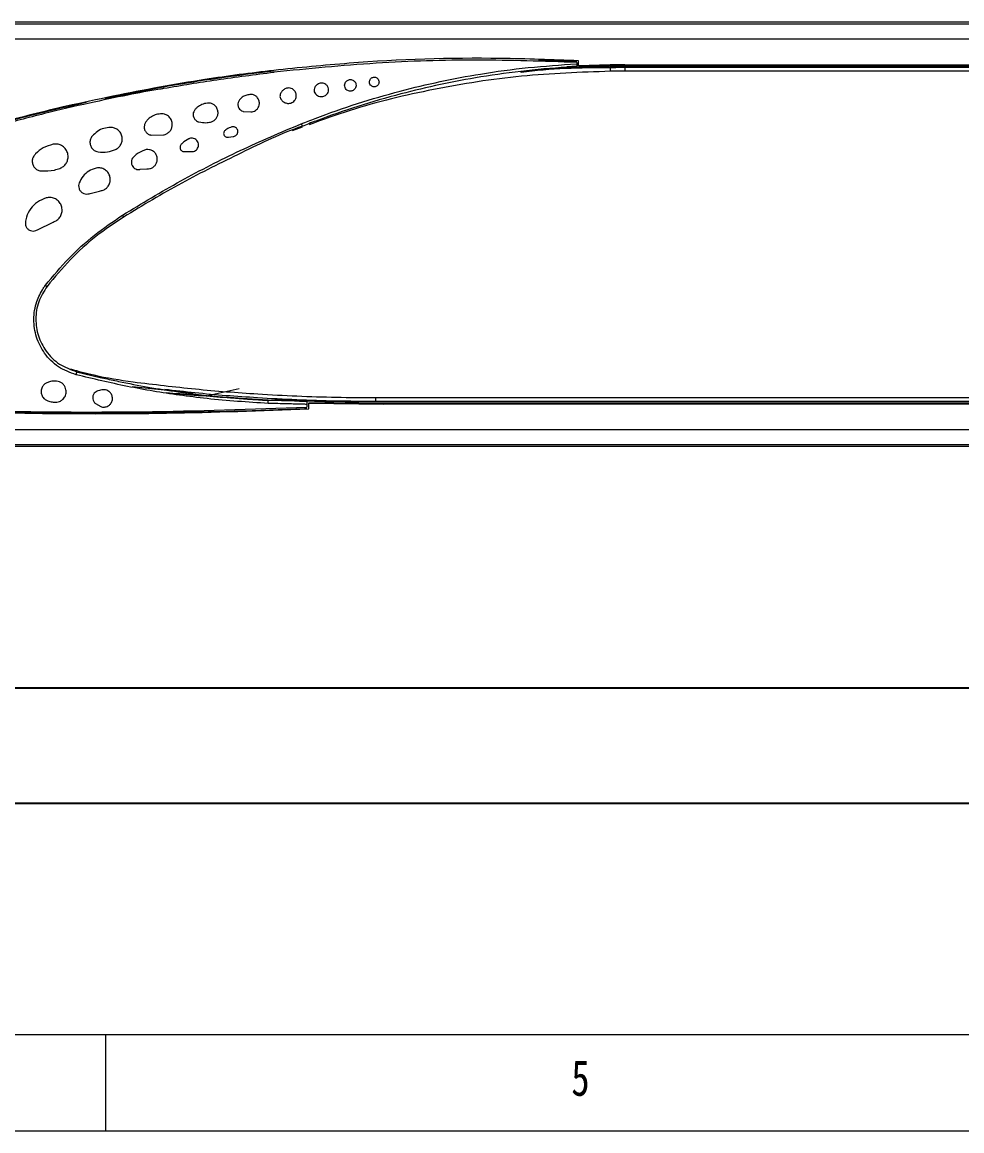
# Model space of a CAD drawing. Header units: millimetres. Extents: x 5 to 589, y 5 to 415.
# Drawn here: x 192.7 to 241.4, y 5 to 62.5 of the extents above; entities that cross this region are included whole.
import ezdxf

# ---------------------------------------------------------------- set-up
doc = ezdxf.new("R2010")
doc.units = ezdxf.units.MM
doc.styles.add('SLDTEXTSTYLE0', font='TXT', dxfattribs={"width": 0.75})
doc.dimstyles.new('SLDDIMSTYLE0', dxfattribs={"dimtxt": 3.5, "dimasz": 3.302, "dimexe": 0, "dimexo": 0.0625, "dimgap": 0.875, "dimtad": 1, "dimlfac": 2, "dimrnd": 1e-09, "dimzin": 12, "dimdsep": 46, "dimtxsty": 'SLDTEXTSTYLE0', "dimsah": 1, "dimcen": 0.09, "dimadec": 0, "dimazin": 3, "dimtfac": 1, "dimtofl": 0, "dimtmove": 0, "dimatfit": 3, "dimfxl": 1, "dimfrac": 2, "dimtolj": 1, "dimtzin": 12, "dimarcsym": 0})
doc.dimstyles.new('SLDDIMSTYLE1', dxfattribs={"dimtxt": 3.5, "dimasz": 3.302, "dimexe": 0, "dimexo": 0.0625, "dimgap": 0.875, "dimtad": 1, "dimlfac": 2, "dimrnd": 1e-09, "dimzin": 4, "dimdsep": 46, "dimtxsty": 'SLDTEXTSTYLE0', "dimsah": 1, "dimcen": 0.09, "dimadec": 0, "dimazin": 1, "dimtfac": 1, "dimtofl": 0, "dimtmove": 0, "dimatfit": 3, "dimfxl": 1, "dimfrac": 2, "dimtolj": 1, "dimtzin": 12, "dimarcsym": 0})

# ---------------------------------------------------------------- blocks, each defined once
blk = doc.blocks.new('_D')
for p, q in [((158.944, 39.809), (158.944, 26.959)), ((378.944, 39.809), (378.944, 26.959)), ((158.944, 27.959), (378.944, 27.959))]:
    blk.add_line(p, q)
for points in [[(158.944, 27.959), (162.246, 27.451), (162.246, 28.467)], [(378.944, 27.959), (375.642, 28.467), (375.642, 27.451)]]:
    blk.add_solid(points)
at = {"insert": (269.204, 32.47), "char_height": 3.5, "attachment_point": 1, "style": 'SLDTEXTSTYLE0'}
blk.add_mtext('440', dxfattribs=at)
blk = doc.blocks.new('_D_1')
for p, q in [((148.044, 40.961), (148.044, 20.959)), ((389.844, 40.961), (389.844, 20.959)), ((389.844, 21.959), (148.044, 21.959))]:
    blk.add_line(p, q)
for points in [[(148.044, 21.959), (151.346, 21.451), (151.346, 22.467)], [(389.844, 21.959), (386.542, 22.467), (386.542, 21.451)]]:
    blk.add_solid(points)
at = {"insert": (264.051, 26.47), "char_height": 3.5, "attachment_point": 1, "style": 'SLDTEXTSTYLE0'}
blk.add_mtext('483.60', dxfattribs=at)

msp = doc.modelspace()

# ---------------------------------------------------------------- linework, layer by layer
at = {"color": 7, "linetype": 'Continuous', "lineweight": 15}
for p, q in [((388.3443, 62.4586), (149.5443, 62.4586)), ((378.6943, 62.3578), (159.1943, 62.3578)), ((378.6943, 61.5842), (159.1943, 61.5842)), ((219.4676, 60.499), (221.4443, 60.439)), ((221.4443, 60.3697), (221.4443, 60.3031)), ((221.5443, 60.3637), (221.5443, 60.4555)), ((221.5443, 60.2021), (221.5443, 60.3637)), ((220.9385, 60.1684), (221.4443, 60.1904)), ((223.1853, 60.2497), (221.5443, 60.2021)), ((223.9444, 60.2163), (221.5443, 60.1667)), ((223.1838, 60.1557), (223.9443, 60.1586)), ((223.9445, 60.2517), (223.1853, 60.2497)), ((223.9443, 60.1191), (223.9443, 60.1586)), ((223.9443, 60.1586), (370.5943, 60.1586)), ((223.9443, 60.1191), (370.5943, 60.1191)), ((370.5943, 59.9164), (223.9443, 59.9164)), ((223.9445, 60.2517), (223.9444, 60.2163)), ((370.5739, 60.2163), (223.9444, 60.2163)), ((223.9445, 60.2517), (370.5739, 60.2517)), ((196.9754, 58.5112), (199.8124, 59.0741)), ((204.1697, 57.8306), (204.5393, 57.81)), ((199.3748, 56.607), (200.0155, 56.6165)), ((203.3867, 56.5011), (203.6257, 56.5358)), ((201.1384, 55.7532), (201.4136, 55.7531)), ((198.8132, 54.834), (199.1493, 54.8607)), ((196.206, 53.5874), (196.697, 53.7086)), ((193.4732, 51.7047), (194.2956, 52.0995)), ((195.5061, 44.3445), (196.7272, 44.0511)), ((201.558, 43.2231), (198.387, 43.5586)), ((203.9443, 43.4586), (202.2193, 43.0803)), ((196.4827, 42.6939), (196.7611, 42.5365)), ((205.4443, 42.8657), (206.8103, 42.83)), ((205.4444, 42.8657), (205.4443, 42.8657)), ((205.4446, 42.8657), (205.4444, 42.8657)), ((207.4443, 42.6499), (207.4443, 42.501)), ((207.5443, 42.7506), (211.4443, 42.701)), ((207.5443, 42.5055), (207.5443, 42.7152)), ((207.5443, 42.7152), (211.4444, 42.6656)), ((211.0108, 43.0009), (366.6443, 43.0009)), ((211.0108, 42.7586), (211.0108, 42.7982)), ((366.6443, 42.7982), (211.0108, 42.7982)), ((366.6443, 42.7586), (211.0108, 42.7586)), ((211.4444, 42.6656), (211.4443, 42.701)), ((211.4443, 42.701), (366.6804, 42.701)), ((366.6804, 42.6656), (211.4444, 42.6656)), ((207.5443, 42.414), (207.5443, 42.5054)), ((378.6943, 41.3331), (159.1943, 41.3331)), ((388.3443, 40.4586), (149.5443, 40.4586)), ((378.6943, 40.5595), (159.1943, 40.5595))]:
    msp.add_line(p, q, dxfattribs=at)
at = {"color": 8, "linetype": 'Continuous', "lineweight": 15}
msp.add_line((207.2094, 57.0186), (206.68, 56.8339), dxfattribs=at)
at = {"color": 7, "linetype": 'Continuous', "lineweight": 0}
for p, q in [((10, 10), (584, 10)), ((197, 10), (197, 5)), ((5, 5), (589, 5))]:
    msp.add_line(p, q, dxfattribs=at)
at = {"color": 7, "linetype": 'Continuous', "lineweight": 15, "flags": 128}
msp.add_lwpolyline([(223.1853, 60.1162), (223.1847, 60.1312), (223.1838, 60.1557)], dxfattribs=at)
at = {"color": 7, "linetype": 'Continuous', "lineweight": 15}
for centre, radius, start, end in [((197.5036, 52.1825), 0.4723, 21.887959, 35.580293), ((194.2253, 49.2141), 0.5142, 229.698266, 240.805283), ((195.3011, 44.2913), 0.2118, 329.830841, 14.569219)]:
    msp.add_arc(centre, radius, start, end, dxfattribs=at)
for points, knots in [([(221.5443, 60.4555), (220.1921, 60.5074), (216.2249, 60.6596), (210.9395, 60.4898), (207.0357, 60.0929), (205.735, 59.9607)], [0, 0, 0, 0, 0.2563951, 0.7522413, 1, 1, 1, 1]), ([(221.4443, 60.3689), (219.7242, 60.4284), (216.2579, 60.5485), (211.0139, 60.385), (207.5106, 60.04), (205.746, 59.8663)], [0, 0, 0, 0, 0.3283468, 0.6616823, 1, 1, 1, 1]), ([(205.735, 59.9607), (205.1377, 59.8888), (203.9429, 59.745), (201.9661, 59.4621), (200.5911, 59.227), (199.809, 59.0932)], [0, 0, 0, 0, 0.301302, 0.60261, 1, 1, 1, 1]), ([(199.8124, 59.0741), (200.4052, 59.1765), (201.5908, 59.3811), (203.5653, 59.6765), (204.9499, 59.8454), (205.7373, 59.9414)], [0, 0, 0, 0, 0.3013601, 0.60272358, 1, 1, 1, 1]), ([(199.8267, 58.9942), (199.8336, 58.9955), (199.9021, 59.0076), (200.8839, 59.1821), (202.8454, 59.5058), (204.7561, 59.7433), (205.746, 59.8663)], [0, 0, 0, 0, 0.0035346, 0.0348669, 0.500004, 1, 1, 1, 1]), ([(207.1584, 57.1945), (207.3993, 57.2887), (209.0811, 57.9466), (212.1475, 58.9205), (215.8588, 59.7167), (218.9306, 60.1273), (220.6064, 60.2445), (221.4443, 60.3031)], [0, 0, 0, 0, 0.05305565, 0.37042858, 0.66053097, 0.83024491, 1, 1, 1, 1]), ([(221.4443, 60.1507), (221.3791, 60.1473), (220.5089, 60.1017), (218.839, 59.9631), (215.8421, 59.5545), (212.171, 58.771), (209.1122, 57.8045), (207.4345, 57.152), (207.1943, 57.0586)], [0, 0, 0, 0, 0.0132324, 0.1764266, 0.3396449, 0.6297993, 0.9470108, 1, 1, 1, 1]), ([(218.5219, 59.8772), (218.8023, 59.9136), (220.347, 60.1138), (221.907, 60.1369), (223.1838, 60.1557)], [0, 0, 0, 0, 0.1815502, 1, 1, 1, 1]), ([(221.4443, 60.3031), (221.4443, 60.2929), (221.4443, 60.2725), (221.4443, 60.2378), (221.4443, 60.2052), (221.4443, 60.1775), (221.4443, 60.1583), (221.4443, 60.1513), (221.4443, 60.1508), (221.4443, 60.1507)], [0, 0, 0, 0, 0.1595497, 0.31911883, 0.47832991, 0.6370884, 0.79561189, 0.95423504, 1, 1, 1, 1]), ([(223.1853, 60.1162), (223.249, 60.1166), (223.3764, 60.1175), (223.6294, 60.1188), (223.8187, 60.119), (223.9443, 60.1191)], [0, 0, 0, 0, 0.2517679, 0.5035328, 1, 1, 1, 1]), ([(223.1853, 60.1162), (223.1854, 60.1121), (223.1855, 60.104), (223.186, 60.0583), (223.1866, 59.9938), (223.187, 59.9402), (223.1872, 59.9134)], [0, 0, 0, 0, 0.2500039, 0.5000045, 0.7500017, 1, 1, 1, 1]), ([(223.9443, 59.9164), (223.819, 59.9162), (223.6302, 59.916), (223.3778, 59.9148), (223.2508, 59.9139), (223.1872, 59.9134)], [0, 0, 0, 0, 0.49647055, 0.74823379, 1, 1, 1, 1]), ([(223.9443, 60.1191), (223.9443, 60.1151), (223.9443, 60.107), (223.9443, 60.0613), (223.9443, 59.9968), (223.9443, 59.9432), (223.9443, 59.9164)], [0, 0, 0, 0, 0.2500003, 0.5000052, 0.7500003, 1, 1, 1, 1]), ([(208.2554, 59.3006), (208.2188, 59.3009), (208.1457, 59.3014), (208.042, 59.2651), (207.9425, 59.1989), (207.8767, 59.1174), (207.8514, 59.0556), (207.8433, 59.0357)], [0, 0, 0, 0, 0.1890464, 0.377747, 0.5745497, 0.8632802, 1, 1, 1, 1]), ([(208.2247, 58.6019), (208.2592, 58.6049), (208.3283, 58.611), (208.4212, 58.6569), (208.499, 58.7261), (208.5566, 58.8221), (208.5825, 58.943), (208.5617, 59.0774), (208.4912, 59.1917), (208.393, 59.2646), (208.3129, 59.2936), (208.2675, 59.2991), (208.2554, 59.3006)], [0, 0, 0, 0, 0.0861828, 0.1721544, 0.2633663, 0.3688426, 0.4925142, 0.6339115, 0.7828366, 0.8850659, 0.9692231, 1, 1, 1, 1]), ([(210.0066, 59.1844), (210.0017, 59.2253), (209.9921, 59.3075), (209.922, 59.403), (209.835, 59.4603), (209.7499, 59.4853), (209.6655, 59.4853), (209.587, 59.4632), (209.5109, 59.4181), (209.4474, 59.3467), (209.4065, 59.2473), (209.4026, 59.1315), (209.4454, 59.0217), (209.5207, 58.9425), (209.6055, 58.8968), (209.6964, 58.8799), (209.7849, 58.8907), (209.8636, 58.9241), (209.9317, 58.9794), (209.9845, 59.0581), (210.0049, 59.1306), (210.0062, 59.1744), (210.0066, 59.1844)], [0, 0, 0, 0, 0.0719308, 0.1445809, 0.191505, 0.2313567, 0.2713394, 0.3084394, 0.3478655, 0.4051266, 0.4633106, 0.5335116, 0.607714, 0.6598181, 0.7040896, 0.7485383, 0.7887267, 0.8286662, 0.8723608, 0.9229099, 0.9825255, 1, 1, 1, 1]), ([(211.1943, 59.3586), (211.1904, 59.3926), (211.1824, 59.461), (211.1239, 59.5408), (211.0482, 59.5907), (210.9721, 59.6111), (210.898, 59.6074), (210.8335, 59.5859), (210.7711, 59.5447), (210.7203, 59.4806), (210.6909, 59.3932), (210.6951, 59.2945), (210.7387, 59.2057), (210.8088, 59.1431), (210.8853, 59.111), (210.9643, 59.1059), (211.0348, 59.1222), (211.0971, 59.1564), (211.1497, 59.2095), (211.1871, 59.2793), (211.1919, 59.3319), (211.1943, 59.3586)], [0, 0, 0, 0, 0.0718394, 0.1445279, 0.1909036, 0.2375903, 0.2773612, 0.3145677, 0.3552476, 0.4150118, 0.4756916, 0.5476631, 0.6215237, 0.6708697, 0.7205145, 0.7631986, 0.8024363, 0.8432758, 0.8893974, 0.9436665, 1, 1, 1, 1]), ([(199.809, 59.0932), (198.1929, 58.7794), (195.3793, 58.233), (191.4156, 57.229), (189.0789, 56.5218), (187.9097, 56.168)], [0, 0, 0, 0, 0.4027114, 0.7011342, 1, 1, 1, 1]), ([(199.8267, 58.9942), (199.2744, 58.8921), (198.0532, 58.6662), (196.0556, 58.246), (193.7733, 57.7136), (191.506, 57.1195), (189.5433, 56.5568), (188.419, 56.2065), (187.9443, 56.0586)], [0, 0, 0, 0, 0.13754279, 0.30419081, 0.49993626, 0.7115547, 0.87824003, 1, 1, 1, 1]), ([(204.5393, 58.71), (204.4688, 58.7045), (204.328, 58.6935), (204.1364, 58.6048), (204.0196, 58.5103), (203.9665, 58.4481), (203.9559, 58.4357)], [0, 0, 0, 0, 0.3012854, 0.6018164, 0.9201073, 1, 1, 1, 1]), ([(204.5393, 57.81), (204.5841, 57.8139), (204.6736, 57.8218), (204.7945, 57.8822), (204.8946, 57.9727), (204.967, 58.0962), (204.9989, 58.2487), (204.9734, 58.417), (204.8864, 58.5629), (204.7616, 58.6592), (204.6432, 58.7039), (204.5686, 58.7083), (204.5393, 58.71)], [0, 0, 0, 0, 0.0856772, 0.1712065, 0.2606244, 0.3616233, 0.4780205, 0.6102782, 0.7513365, 0.8564795, 0.943428, 1, 1, 1, 1]), ([(206.0598, 58.6626), (206.0563, 58.6277), (206.0497, 58.5632), (206.0806, 58.5034), (206.0948, 58.4759)], [0, 0, 0, 0, 0.5406358, 1, 1, 1, 1]), ([(206.3083, 58.9991), (206.2609, 58.966), (206.1664, 58.9), (206.0913, 58.7774), (206.0688, 58.6955), (206.0598, 58.6626)], [0, 0, 0, 0, 0.3758606, 0.7493339, 1, 1, 1, 1]), ([(206.4483, 58.2522), (206.4871, 58.2503), (206.5646, 58.2466), (206.6763, 58.2834), (206.7735, 58.348), (206.8516, 58.4425), (206.9008, 58.5664), (206.9059, 58.7131), (206.8552, 58.8549), (206.7602, 58.9631), (206.6439, 59.0297), (206.5204, 59.0544), (206.4016, 59.0422), (206.3386, 59.0131), (206.3083, 58.9991)], [0, 0, 0, 0, 0.06981, 0.1395551, 0.2111742, 0.2912813, 0.3840489, 0.4915687, 0.6108275, 0.7101499, 0.7895134, 0.8694029, 0.9371172, 1, 1, 1, 1]), ([(207.8433, 59.0357), (207.8342, 58.9954), (207.8159, 58.9142), (207.8509, 58.7993), (207.9038, 58.7294), (207.9375, 58.7023), (207.9429, 58.6979)], [0, 0, 0, 0, 0.3397288, 0.6843321, 0.9489461, 1, 1, 1, 1]), ([(207.9429, 58.6979), (207.9805, 58.6735), (208.0558, 58.6247), (208.1601, 58.6031), (208.2162, 58.6021), (208.2247, 58.6019)], [0, 0, 0, 0, 0.4580638, 0.9178591, 1, 1, 1, 1]), ([(187.9155, 56.1496), (189.492, 56.6248), (192.1843, 57.4363), (194.925, 58.0634), (196.0609, 58.3234)], [0, 0, 0, 0, 0.5855357, 1, 1, 1, 1]), ([(202.2887, 58.2663), (202.1924, 58.247), (202.0002, 58.2085), (201.7923, 58.0792), (201.6941, 57.9809), (201.6586, 57.9454)], [0, 0, 0, 0, 0.3905003, 0.7795782, 1, 1, 1, 1]), ([(202.4599, 57.283), (202.5097, 57.3), (202.6092, 57.3339), (202.7268, 57.4372), (202.8118, 57.5705), (202.8526, 57.7353), (202.8334, 57.9185), (202.7472, 58.0835), (202.6143, 58.2), (202.4698, 58.2603), (202.3583, 58.2724), (202.3005, 58.2673), (202.2887, 58.2663)], [0, 0, 0, 0, 0.0954526, 0.1906271, 0.2929549, 0.4094559, 0.5413263, 0.6838115, 0.7993684, 0.8947156, 0.9786358, 1, 1, 1, 1]), ([(203.9559, 58.4357), (203.9266, 58.3885), (203.8718, 58.3002), (203.8653, 58.1477), (203.9089, 58.0129), (204.0011, 57.9034), (204.0955, 57.8488), (204.1558, 57.834), (204.1697, 57.8306)], [0, 0, 0, 0, 0.2183302, 0.408541, 0.6188973, 0.7842095, 0.9504752, 1, 1, 1, 1]), ([(206.0948, 58.4759), (206.1286, 58.4329), (206.1966, 58.3467), (206.3308, 58.2744), (206.4199, 58.2576), (206.4483, 58.2522)], [0, 0, 0, 0, 0.40390986, 0.8102133, 1, 1, 1, 1]), ([(199.9249, 57.708), (199.8293, 57.701), (199.6382, 57.687), (199.3764, 57.5647), (199.1943, 57.415), (199.1124, 57.3033), (199.0833, 57.2635)], [0, 0, 0, 0, 0.2770981, 0.5538077, 0.841332, 1, 1, 1, 1]), ([(200.0155, 56.6165), (200.0708, 56.6316), (200.1813, 56.6619), (200.3173, 56.767), (200.4186, 56.906), (200.4744, 57.0795), (200.4694, 57.2753), (200.3898, 57.4697), (200.246, 57.6146), (200.0797, 57.6943), (199.9725, 57.7038), (199.9249, 57.708)], [0, 0, 0, 0, 0.096795, 0.1933945, 0.2950486, 0.408563, 0.536093, 0.6755101, 0.8167855, 0.9186711, 1, 1, 1, 1]), ([(201.6586, 57.9454), (201.6292, 57.9047), (201.5705, 57.8234), (201.5459, 57.6753), (201.5729, 57.523), (201.6578, 57.3947), (201.7616, 57.3189), (201.829, 57.297), (201.8536, 57.2891)], [0, 0, 0, 0, 0.1816877, 0.362655, 0.5642455, 0.7657614, 0.9145993, 1, 1, 1, 1]), ([(197.2742, 57.0059), (197.153, 56.9947), (196.9107, 56.9723), (196.5675, 56.8083), (196.4006, 56.637), (196.3133, 56.5474)], [0, 0, 0, 0, 0.3232797, 0.6461882, 1, 1, 1, 1]), ([(197.5196, 55.8584), (197.5765, 55.8908), (197.69, 55.9554), (197.8076, 56.1113), (197.8754, 56.2957), (197.8789, 56.5042), (197.8061, 56.7139), (197.6626, 56.8791), (197.4762, 56.9857), (197.3408, 56.9992), (197.2742, 57.0059)], [0, 0, 0, 0, 0.1119832, 0.2236857, 0.342744, 0.4745744, 0.6186117, 0.7679298, 0.8856755, 1, 1, 1, 1]), ([(197.8877, 52.4574), (198.8924, 53.0618), (200.8902, 54.2638), (203.9911, 55.845), (206.1009, 56.7439), (207.1584, 57.1945)], [0, 0, 0, 0, 0.33534759, 0.66686351, 1, 1, 1, 1]), ([(207.1944, 57.0586), (207.1944, 57.0586), (206.1462, 56.7093), (204.0379, 55.6785), (200.9442, 54.1655), (198.9449, 52.9623), (197.9419, 52.3586)], [0, 0, 0, 0, 0.0000012, 0.3315603, 0.6646646, 1, 1, 1, 1]), ([(199.0833, 57.2635), (199.0585, 57.2155), (199.0091, 57.1196), (199.0079, 56.9569), (199.0633, 56.8015), (199.1774, 56.6775), (199.2941, 56.6214), (199.3609, 56.6095), (199.3748, 56.607)], [0, 0, 0, 0, 0.191484, 0.3824644, 0.5863542, 0.7825125, 0.9547657, 1, 1, 1, 1]), ([(201.8536, 57.2891), (201.9744, 57.267), (202.1763, 57.2301), (202.3786, 57.2679), (202.4599, 57.283)], [0, 0, 0, 0, 0.5985349, 1, 1, 1, 1]), ([(203.5575, 57.0278), (203.4659, 56.9958), (203.3381, 56.9511), (203.2354, 56.8706), (203.2062, 56.8478)], [0, 0, 0, 0, 0.7161225, 1, 1, 1, 1]), ([(203.6257, 56.5358), (203.6519, 56.5388), (203.7042, 56.5448), (203.7737, 56.5838), (203.8289, 56.6408), (203.8648, 56.7154), (203.8747, 56.8022), (203.8529, 56.8914), (203.7988, 56.9689), (203.7214, 57.0198), (203.6361, 57.0408), (203.5826, 57.0319), (203.5575, 57.0278)], [0, 0, 0, 0, 0.0888145, 0.177514, 0.2692768, 0.3686611, 0.4768971, 0.5920958, 0.708215, 0.8170903, 0.9140492, 1, 1, 1, 1]), ([(207.1584, 57.1945), (207.1607, 57.1898), (207.1646, 57.1817), (207.1729, 57.1628), (207.1827, 57.1376), (207.1922, 57.1073), (207.1977, 57.0821), (207.1989, 57.0641), (207.1959, 57.0604), (207.1944, 57.0586)], [0, 0, 0, 0, 0.0835634, 0.1467775, 0.3174217, 0.4880612, 0.6587166, 0.8293604, 1, 1, 1, 1]), ([(196.3133, 56.5474), (196.2799, 56.4961), (196.2133, 56.3938), (196.1904, 56.2118), (196.2291, 56.029), (196.338, 55.8693), (196.4818, 55.7692), (196.5854, 55.7456), (196.6254, 55.7364)], [0, 0, 0, 0, 0.1729028, 0.3452757, 0.5316462, 0.7186593, 0.8914355, 1, 1, 1, 1]), ([(201.3338, 56.4162), (201.2126, 56.3484), (201.0654, 56.2661), (200.9523, 56.1483), (200.9323, 56.1275)], [0, 0, 0, 0, 0.8229717, 1, 1, 1, 1]), ([(201.4136, 55.7531), (201.4503, 55.7497), (201.5238, 55.7428), (201.6314, 55.7766), (201.7233, 55.8394), (201.7922, 55.9297), (201.8302, 56.0409), (201.8291, 56.1638), (201.7837, 56.2832), (201.6972, 56.38), (201.584, 56.4383), (201.4648, 56.453), (201.3814, 56.4364), (201.3412, 56.4193), (201.3338, 56.4162)], [0, 0, 0, 0, 0.0810144, 0.1620178, 0.2435612, 0.3288175, 0.4198875, 0.5173116, 0.6191905, 0.7207314, 0.816, 0.9022181, 0.9820514, 1, 1, 1, 1]), ([(203.2062, 56.8478), (203.1898, 56.8309), (203.157, 56.7971), (203.1337, 56.7303), (203.1328, 56.6586), (203.1589, 56.5884), (203.2092, 56.5322), (203.2738, 56.4995), (203.3358, 56.4909), (203.372, 56.4982), (203.3867, 56.5011)], [0, 0, 0, 0, 0.1292842, 0.2581959, 0.3968094, 0.5405914, 0.6796749, 0.8067683, 0.9217272, 1, 1, 1, 1]), ([(194.2856, 56.1277), (194.1119, 56.075), (193.7718, 55.9719), (193.4784, 55.7363), (193.351, 55.5976), (193.3352, 55.5805)], [0, 0, 0, 0, 0.4775681, 0.9352404, 1, 1, 1, 1]), ([(194.6438, 54.8819), (194.7069, 54.9125), (194.8332, 54.9736), (194.9717, 55.133), (195.0576, 55.3253), (195.0777, 55.5447), (195.0204, 55.7695), (194.8809, 55.9686), (194.6757, 56.1033), (194.4622, 56.1518), (194.3344, 56.1343), (194.2856, 56.1277)], [0, 0, 0, 0, 0.1021597, 0.2041532, 0.3105306, 0.4258784, 0.5510086, 0.6827473, 0.8121795, 0.9283029, 1, 1, 1, 1]), ([(196.6254, 55.7364), (196.7894, 55.7246), (197.0966, 55.7024), (197.3852, 55.8088), (197.5196, 55.8584)], [0, 0, 0, 0, 0.5340656, 1, 1, 1, 1]), ([(199.0259, 55.8294), (198.8755, 55.7607), (198.6623, 55.6632), (198.4991, 55.5045), (198.4509, 55.4577)], [0, 0, 0, 0, 0.7050389, 1, 1, 1, 1]), ([(199.1493, 54.8607), (199.203, 54.8608), (199.3103, 54.8611), (199.4608, 54.926), (199.5837, 55.0313), (199.6682, 55.1727), (199.7037, 55.3383), (199.6811, 55.5124), (199.5975, 55.6727), (199.4611, 55.7945), (199.2947, 55.8582), (199.1427, 55.8635), (199.0579, 55.8388), (199.0259, 55.8294)], [0, 0, 0, 0, 0.0869449, 0.1738697, 0.2615483, 0.3525701, 0.4485311, 0.5497396, 0.654377, 0.7581164, 0.8558247, 0.9454885, 1, 1, 1, 1]), ([(200.9323, 56.1275), (200.9163, 56.1062), (200.8843, 56.0635), (200.8681, 55.9847), (200.878, 55.9045), (200.9173, 55.8308), (200.9798, 55.7771), (201.0573, 55.7468), (201.1111, 55.7511), (201.1384, 55.7532)], [0, 0, 0, 0, 0.141881, 0.2834664, 0.4324711, 0.583468, 0.7282026, 0.8620859, 1, 1, 1, 1]), ([(193.3352, 55.5805), (193.3005, 55.5325), (193.2314, 55.4366), (193.1985, 55.2619), (193.2232, 55.0834), (193.3149, 54.9191), (193.4599, 54.8001), (193.588, 54.7569), (193.656, 54.7499), (193.6647, 54.749)], [0, 0, 0, 0, 0.1577377, 0.3150217, 0.4840955, 0.657834, 0.8246869, 0.977797, 1, 1, 1, 1]), ([(198.4509, 55.4577), (198.4239, 55.4231), (198.3699, 55.3541), (198.3399, 55.225), (198.3525, 55.0926), (198.4126, 54.9699), (198.5121, 54.8765), (198.6343, 54.8254), (198.739, 54.8185), (198.7964, 54.8305), (198.8132, 54.834)], [0, 0, 0, 0, 0.1351482, 0.2700437, 0.411103, 0.5544002, 0.6935373, 0.8247801, 0.9485637, 1, 1, 1, 1]), ([(193.6647, 54.749), (193.8993, 54.7473), (194.2339, 54.7448), (194.5495, 54.8504), (194.6438, 54.8819)], [0, 0, 0, 0, 0.7012823, 1, 1, 1, 1]), ([(196.5146, 54.8907), (196.3862, 54.8467), (196.1296, 54.7586), (195.8197, 54.4858), (195.7005, 54.2508), (195.6406, 54.1326)], [0, 0, 0, 0, 0.3324069, 0.6643551, 1, 1, 1, 1]), ([(196.697, 53.7086), (196.7617, 53.7196), (196.8913, 53.7415), (197.0588, 53.8512), (197.184, 54.0044), (197.2538, 54.193), (197.2583, 54.3983), (197.1922, 54.5982), (197.0588, 54.7667), (196.8755, 54.8771), (196.6834, 54.9177), (196.5647, 54.8987), (196.5146, 54.8907)], [0, 0, 0, 0, 0.0966232, 0.193213, 0.2907876, 0.3913171, 0.4958434, 0.6042427, 0.7144811, 0.82265, 0.925049, 1, 1, 1, 1]), ([(195.6406, 54.1326), (195.6272, 54.0844), (195.6002, 53.988), (195.6258, 53.8376), (195.6979, 53.7048), (195.8124, 53.6052), (195.9509, 53.5525), (196.0888, 53.5469), (196.1699, 53.5749), (196.206, 53.5874)], [0, 0, 0, 0, 0.1516052, 0.3031448, 0.4557186, 0.6052646, 0.74932, 0.8881238, 1, 1, 1, 1]), ([(193.9286, 53.3465), (193.774, 53.2859), (193.4648, 53.1648), (193.1102, 52.8058), (192.9109, 52.4275), (192.8661, 52.1735), (192.8501, 52.0823)], [0, 0, 0, 0, 0.2786137, 0.5570145, 0.8410544, 1, 1, 1, 1]), ([(194.2956, 52.0995), (194.3626, 52.1271), (194.4965, 52.1825), (194.6486, 52.3425), (194.7432, 52.539), (194.768, 52.7583), (194.7185, 52.9762), (194.5973, 53.1675), (194.417, 53.3075), (194.2016, 53.377), (194.0326, 53.3734), (193.9455, 53.3509), (193.9286, 53.3465)], [0, 0, 0, 0, 0.105147, 0.2102832, 0.3159036, 0.4236636, 0.5337497, 0.6457889, 0.7581041, 0.8682009, 0.9744999, 1, 1, 1, 1]), ([(193.8928, 48.8219), (194.2898, 49.3001), (195.0632, 50.2316), (196.4108, 51.4531), (197.3929, 52.1209), (197.8877, 52.4574)], [0, 0, 0, 0, 0.3435093, 0.6691725, 1, 1, 1, 1]), ([(197.9419, 52.3586), (197.4576, 52.0333), (196.4812, 51.3773), (195.1403, 50.1714), (194.3682, 49.24), (193.9745, 48.7652)], [0, 0, 0, 0, 0.3253845, 0.6560893, 1, 1, 1, 1]), ([(192.8501, 52.0823), (192.8492, 52.0365), (192.8474, 51.9449), (192.9034, 51.8162), (192.9959, 51.7134), (193.1181, 51.6479), (193.2536, 51.6275), (193.3775, 51.6489), (193.4447, 51.6881), (193.4732, 51.7047)], [0, 0, 0, 0, 0.1507082, 0.3014395, 0.4514842, 0.5999895, 0.746981, 0.892796, 1, 1, 1, 1]), ([(195.4842, 44.1848), (195.1645, 44.3042), (194.5083, 44.5493), (193.8304, 45.2493), (193.3905, 46.1036), (193.2451, 47.0438), (193.38, 47.9333), (193.6514, 48.4446), (193.7797, 48.6611), (193.7797, 48.6612)], [0, 0, 0, 0, 0.1804161, 0.370319, 0.5429329, 0.7074221, 0.8705452, 0.999995, 1, 1, 1, 1]), ([(193.9745, 48.7652), (193.8114, 48.5049), (193.4849, 47.9838), (193.3491, 47.0665), (193.4873, 46.1712), (193.912, 45.3575), (194.5655, 44.6931), (195.1976, 44.4589), (195.5061, 44.3445)], [0, 0, 0, 0, 0.1569782, 0.3142548, 0.4728162, 0.6396185, 0.8241168, 1, 1, 1, 1]), ([(193.7797, 48.6612), (193.7797, 48.6612), (193.8131, 48.7176), (193.853, 48.7698), (193.8928, 48.8219)], [0, 0, 0, 0, 0.0001485, 1, 1, 1, 1]), ([(193.9619, 43.7716), (193.9143, 43.744), (193.808, 43.6824), (193.7009, 43.5266), (193.653, 43.335), (193.6876, 43.1362), (193.7832, 42.969), (193.9036, 42.8945), (193.9544, 42.8631)], [0, 0, 0, 0, 0.1198658, 0.2678306, 0.4622084, 0.6610937, 0.8572549, 1, 1, 1, 1]), ([(194.4171, 43.8586), (194.3282, 43.8564), (194.1679, 43.8523), (194.0254, 43.7965), (193.9619, 43.7716)], [0, 0, 0, 0, 0.5543867, 1, 1, 1, 1]), ([(194.4171, 42.7586), (194.4631, 42.7621), (194.555, 42.7691), (194.6946, 42.8261), (194.8393, 42.9362), (194.9485, 43.1157), (194.9842, 43.3539), (194.9156, 43.5792), (194.7733, 43.7399), (194.6278, 43.8244), (194.5047, 43.8558), (194.4361, 43.858), (194.4171, 43.8586)], [0, 0, 0, 0, 0.0652014, 0.129927, 0.230762, 0.381186, 0.5367379, 0.7129163, 0.8184629, 0.9023669, 0.9729463, 1, 1, 1, 1]), ([(205.4439, 42.6995), (204.3831, 42.7675), (202.8374, 42.8666), (200.4052, 43.1783), (198.1304, 43.5529), (196.3674, 43.9739), (195.4842, 44.1848)], [0, 0, 0, 0, 0.3125605, 0.4553989, 0.727161, 1, 1, 1, 1]), ([(196.7272, 44.0511), (196.791, 44.0367), (197.1097, 43.9646), (198.4493, 43.6737), (199.9038, 43.4191), (201.298, 43.2304), (201.8428, 43.1627), (202.4, 43.0999), (202.9345, 43.0456), (203.4167, 43.0014), (203.82, 42.9681), (204.0795, 42.9484), (204.2342, 42.9373), (204.2928, 42.9331), (204.353, 42.9289), (204.4618, 42.9213), (204.8316, 42.8957), (205.181, 42.8729), (205.4473, 42.8555)], [0, 0, 0, 0, 0.022381, 0.1119053, 0.4701973, 0.5278308, 0.591589, 0.6570814, 0.7184744, 0.7739249, 0.8211638, 0.8554152, 0.8619439, 0.8735337, 0.8752835, 0.8822838, 0.9102841, 1, 1, 1, 1]), ([(198.4438, 43.8166), (199.5183, 43.687), (201.6662, 43.4279), (205.178, 43.1557), (208.2944, 43.0179), (210.3317, 43.0051), (211.0108, 43.0009)], [0, 0, 0, 0, 0.2576718, 0.5150431, 0.8383669, 1, 1, 1, 1]), ([(196.5721, 43.3325), (196.5366, 43.3132), (196.4572, 43.2701), (196.3735, 43.1573), (196.3323, 43.0159), (196.3524, 42.864), (196.4122, 42.7559), (196.4692, 42.7058), (196.4827, 42.6939)], [0, 0, 0, 0, 0.1250973, 0.2794722, 0.4946035, 0.7165303, 0.9328972, 1, 1, 1, 1]), ([(196.883, 43.4073), (196.7975, 43.395), (196.689, 43.3793), (196.5926, 43.3407), (196.5721, 43.3325)], [0, 0, 0, 0, 0.7879748, 1, 1, 1, 1]), ([(196.7611, 42.5365), (196.7907, 42.5274), (196.85, 42.5093), (196.9498, 42.5064), (197.053, 42.5253), (197.1656, 42.5754), (197.2845, 42.6794), (197.3661, 42.8409), (197.3748, 43.0325), (197.3084, 43.202), (197.1994, 43.3189), (197.0798, 43.384), (196.9719, 43.4097), (196.9076, 43.408), (196.883, 43.4073)], [0, 0, 0, 0, 0.0504235, 0.1011202, 0.1481389, 0.2125704, 0.3091901, 0.4555801, 0.606693, 0.7347735, 0.8296784, 0.9021247, 0.9625561, 1, 1, 1, 1]), ([(203.2828, 43.0145), (202.7131, 43.0544), (201.6609, 43.1281), (200.6229, 43.2085), (200.1469, 43.2454)], [0, 0, 0, 0, 0.5414548, 1, 1, 1, 1]), ([(200.7718, 43.1965), (201.3257, 43.1545), (202.3315, 43.0782), (203.3677, 43.0021), (203.8333, 42.9678)], [0, 0, 0, 0, 0.55070171, 1, 1, 1, 1]), ([(181.939, 42.5913), (183.1464, 42.5266), (186.7691, 42.3326), (192.85, 42.1658), (200.1811, 42.1518), (205.0892, 42.3266), (207.5443, 42.414)], [0, 0, 0, 0, 0.1416175, 0.4248757, 0.712309, 1, 1, 1, 1]), ([(207.4443, 42.4292), (207.4046, 42.4274), (204.9486, 42.3202), (200.0726, 42.1807), (192.8156, 42.1836), (186.7702, 42.3524), (183.1476, 42.5461), (181.9401, 42.6107)], [0, 0, 0, 0, 0.00467519, 0.28905718, 0.57343914, 0.85782061, 1, 1, 1, 1]), ([(181.9443, 42.6836), (184.7941, 42.5469), (190.4486, 42.2755), (198.9554, 42.2149), (204.6032, 42.4052), (207.4443, 42.501)], [0, 0, 0, 0, 0.335495, 0.6657123, 1, 1, 1, 1]), ([(193.9544, 42.8631), (194.0299, 42.8321), (194.1712, 42.7742), (194.339, 42.7636), (194.4171, 42.7586)], [0, 0, 0, 0, 0.5345532, 1, 1, 1, 1]), ([(204.2186, 42.9386), (204.1675, 42.9423), (203.8479, 42.9655), (203.5409, 42.9921), (203.2828, 43.0145)], [0, 0, 0, 0, 0.1596956, 1, 1, 1, 1]), ([(205.4446, 42.8657), (205.389, 42.8684), (205.1565, 42.8796), (204.836, 42.8975), (204.5274, 42.9172), (204.391, 42.9264), (204.326, 42.9309), (204.2819, 42.934), (204.2419, 42.9369), (204.2186, 42.9386)], [0, 0, 0, 0, 0.1358898, 0.567903, 0.7839421, 0.8919603, 0.9021689, 0.943004, 1, 1, 1, 1]), ([(205.4473, 42.8555), (205.4307, 42.8569), (205.4058, 42.8589), (205.3769, 42.8617), (205.3627, 42.8634), (205.3558, 42.8644), (205.3528, 42.865), (205.3517, 42.8654), (205.3514, 42.8656), (205.3515, 42.8658), (205.3521, 42.8661), (205.3543, 42.8664), (205.3655, 42.8669), (205.3962, 42.8667), (205.4252, 42.8661), (205.4446, 42.8657)], [0, 0, 0, 0, 0.2533898, 0.3801234, 0.4435191, 0.4752885, 0.4912612, 0.4966051, 0.502015, 0.5067455, 0.5122187, 0.5218797, 0.5532873, 0.7002135, 1, 1, 1, 1]), ([(205.4439, 42.6995), (205.4441, 42.7016), (205.4445, 42.7055), (205.4457, 42.7189), (205.4473, 42.742), (205.4487, 42.7761), (205.4492, 42.8089), (205.4488, 42.8376), (205.4478, 42.8495), (205.4473, 42.8555)], [0, 0, 0, 0, 0.0464405, 0.0830884, 0.2664918, 0.4498796, 0.6332532, 0.8166297, 1, 1, 1, 1]), ([(207.4443, 42.6499), (207.3778, 42.6515), (207.0452, 42.6597), (206.3783, 42.6762), (205.7781, 42.6912), (205.4439, 42.6995)], [0, 0, 0, 0, 0.0997525, 0.4987622, 1, 1, 1, 1]), ([(211.0108, 42.7586), (209.6056, 42.7658), (207.7518, 42.7753), (205.9031, 42.9017), (205.4556, 42.9324)], [0, 0, 0, 0, 0.75794651, 1, 1, 1, 1]), ([(206.8103, 42.83), (206.8517, 42.8288), (207.0631, 42.8228), (207.2744, 42.8159), (207.4443, 42.8105)], [0, 0, 0, 0, 0.1956703, 1, 1, 1, 1]), ([(207.4443, 42.8105), (207.4443, 42.8067), (207.4443, 42.7992), (207.4443, 42.7753), (207.4443, 42.7452), (207.4443, 42.7115), (207.4443, 42.6777), (207.4443, 42.6591), (207.4443, 42.6499)], [0, 0, 0, 0, 0.1672249, 0.3344481, 0.501433, 0.6682477, 0.8351209, 1, 1, 1, 1]), ([(211.0108, 43.0009), (211.0108, 42.9741), (211.0108, 42.9205), (211.0108, 42.856), (211.0108, 42.8103), (211.0108, 42.8022), (211.0108, 42.7982)], [0, 0, 0, 0, 0.2500017, 0.4999977, 0.75, 1, 1, 1, 1])]:
    msp.add_open_spline(points, degree=3, knots=knots, dxfattribs=at)
at = {"color": 8, "linetype": 'Continuous', "lineweight": 15}
for points, knots in [([(223.1872, 59.9134), (221.6487, 59.8598), (218.5716, 59.7526), (214.0621, 59.0266), (210.3802, 58.1672), (208.2794, 57.4025), (207.574, 57.1458)], [0, 0, 0, 0, 0.2894968, 0.5790005, 0.8586409, 1, 1, 1, 1]), ([(218.5412, 59.8576), (218.5461, 59.8584), (220.0786, 60.09), (221.6344, 60.1031), (223.1853, 60.1162)], [0, 0, 0, 0, 0.0031421, 1, 1, 1, 1]), ([(195.1962, 44.4836), (195.5967, 44.374), (196.6639, 44.0821), (197.7595, 43.9187), (198.4438, 43.8166)], [0, 0, 0, 0, 0.3753529, 1, 1, 1, 1]), ([(211.0108, 42.7982), (210.33, 42.8023), (208.2875, 42.8148), (205.1636, 42.9556), (202.2005, 43.1741), (200.6029, 43.362), (200.0817, 43.4233)], [0, 0, 0, 0, 0.1864371, 0.5593738, 0.8562301, 1, 1, 1, 1])]:
    msp.add_open_spline(points, degree=3, knots=knots, dxfattribs=at)

# ---------------------------------------------------------------- texts
at = {"color": 7, "linetype": 'Continuous', "lineweight": 0, "insert": (221.1667, 8.668), "char_height": 1.8521, "attachment_point": 1, "style": 'SLDTEXTSTYLE0'}
msp.add_mtext('5', dxfattribs=at)

# ---------------------------------------------------------------- dimensions: what is measured, and where the dimension line sits
for base, p1, p2, dimstyle, picture, middle in [((148.0443, 21.9586), (389.8443, 41.9607), (148.0443, 41.9607), 'SLDDIMSTYLE1', '_D_1', (271.1631, 21.9586)), ((378.9443, 27.9586), (158.9443, 40.8091), (378.9443, 40.8091), 'SLDDIMSTYLE0', '_D', (273.0831, 27.9586))]:
    dim = msp.add_linear_dim(base=base, p1=p1, p2=p2, dimstyle=dimstyle)
    dim.commit()
    dim.dimension.update_dxf_attribs({"geometry": picture, "text_midpoint": middle, "dimtype": 160})

doc.saveas('drawing.dxf')
